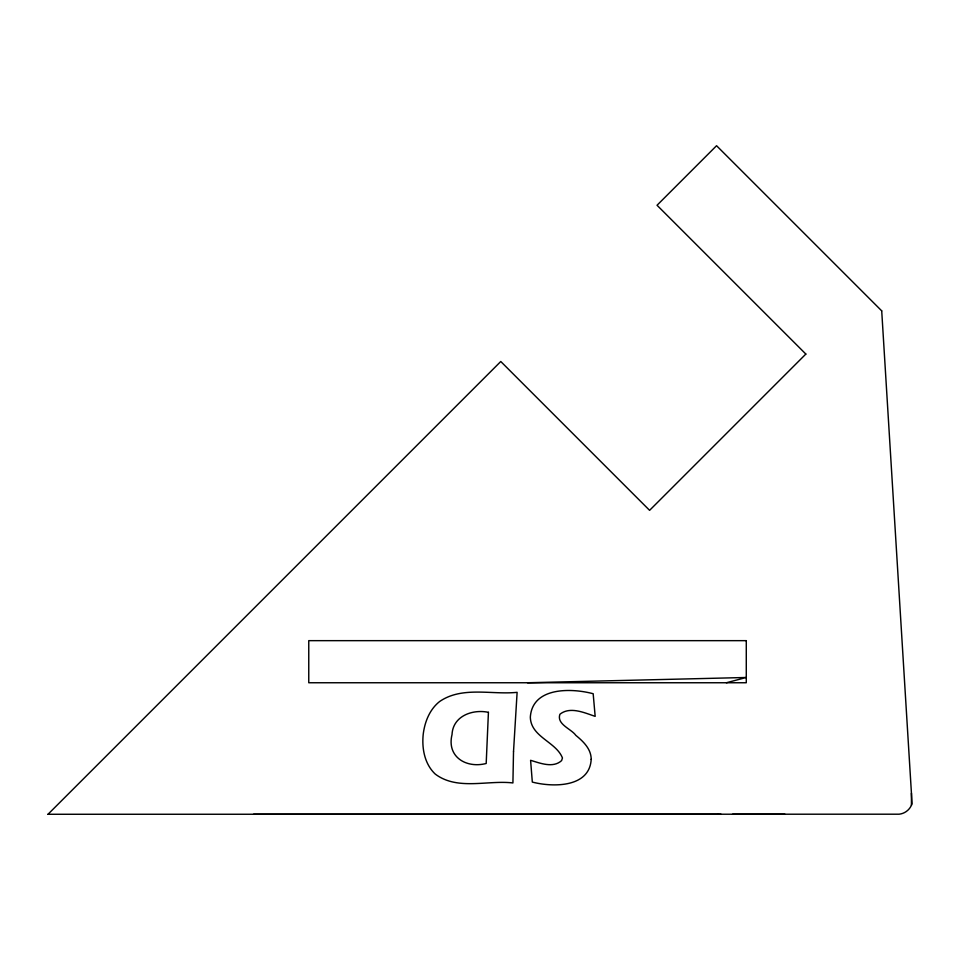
<?xml version="1.0" encoding="UTF-8"?>
<svg xmlns="http://www.w3.org/2000/svg" width="960" height="960" viewBox="0 0 960 960"><rect width="100%" height="100%" fill="white"/><g stroke="black" fill="none" stroke-linecap="round" stroke-linejoin="round"><path stroke-width="1.44" d="M911.436 805.212L911.436 793.224L881.712 310.86M48 814.284L500.772 361.5L649.596 510.336L805.848 354.06M726.396 682.752L746.28 677.484L527.52 682.752M48 814.272L899.1 814.2A15.228 15.228 0 0 0 907.716 810.36L908.844 809.22A15.228 15.228 0 0 0 912 803.736L911.436 793.236M253.548 814.272L717.912 814.272M718.26 814.272L721.032 814.272M732.54 814.272L784.968 814.272M881.712 310.872L716.556 145.716L657.036 205.26L805.848 354.072M513.516 751.608L512.916 782.94C487.404 779.952 457.356 790.764 435.228 774.06C424.596 764.04 421.752 748.44 423.204 734.424C424.68 722.052 429.6 709.44 439.608 701.532C462.144 685.992 491.616 694.956 517.116 692.34L513.516 751.608M488.424 712.32L486.192 763.488C466.284 768.66 446.52 756.864 452.028 734.568C452.868 716.04 472.452 708.984 488.424 712.32M591.192 759.372C589.596 787.824 552.636 787.356 532.32 782.076L530.592 760.308C540.132 763.152 553.044 768.42 561.6 760.608L562.452 757.98C556.164 741.78 530.796 737.064 530.328 717.168C532.344 686.748 571.656 687.972 593.172 693.732L595.164 716.364C584.52 712.812 570.036 706.152 559.92 714.252C556.344 724.332 571.308 728.856 575.82 735.348C583.26 741.444 591.252 749.016 591.192 759.372M746.28 640.656L308.76 640.656L308.76 682.752L746.28 682.752L746.28 640.656"/></g></svg>
